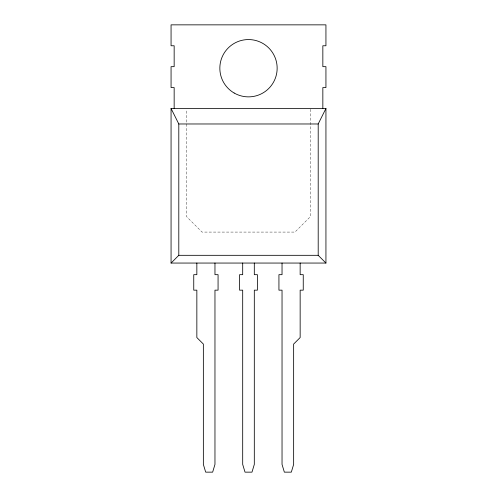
<?xml version="1.0" encoding="UTF-8"?>
<svg xmlns="http://www.w3.org/2000/svg" width="497" height="497" viewBox="0 0 497 497"><rect width="100%" height="100%" fill="white"/><g stroke="black" fill="none" stroke-linecap="round" stroke-linejoin="round"><path stroke-width="0.37" stroke-dasharray="2.48 1.86" d="M310.451 109.259L310.451 216.593L294.963 232.08L202.037 232.08L186.549 216.593L186.549 109.259"/><path stroke-width="0.75" d="M325.939 263.056L318.198 255.315L318.198 123.977L325.939 108.489L171.061 108.489L171.061 263.056L325.939 263.056L325.939 108.489M171.061 263.056L178.802 255.315L318.198 255.315M171.061 108.489L178.802 123.977L318.198 123.977M322.845 108.489L322.845 87.578L325.939 87.578L325.939 66.666L322.845 66.666L322.845 45.761L325.939 45.761L325.939 24.85L171.061 24.85L171.061 45.761L174.155 45.761L174.155 66.666L171.061 66.666L171.061 87.578L174.155 87.578L174.155 108.489M300.151 263.056L300.151 274.673L303.251 274.673L303.251 290.161L300.151 290.161L300.151 337.556L293.646 344.061L293.646 464.403L291.323 472.15L284.352 472.15L282.035 464.403L282.035 290.161L278.935 290.161L278.935 274.673L282.035 274.673L282.035 263.056M254.309 263.056L254.309 274.673L257.409 274.673L257.409 290.161L254.309 290.161L254.309 464.403L251.985 472.15L245.015 472.15L242.691 464.403L242.691 290.161L239.591 290.161L239.591 274.673L242.691 274.673L242.691 263.056M214.965 263.056L214.965 274.673L218.065 274.673L218.065 290.161L214.965 290.161L214.965 464.403L212.648 472.15L205.677 472.15L203.354 464.403L203.354 344.061L196.849 337.556L196.849 290.161L193.749 290.161L193.749 274.673L196.849 274.673L196.849 263.056M178.802 123.977L178.802 255.315M234.174 93.032A28.652 28.652 0 0 0 277.152 68.219A28.652 28.652 0 0 0 234.174 43.401A28.652 28.652 0 0 0 234.174 93.032"/></g></svg>
